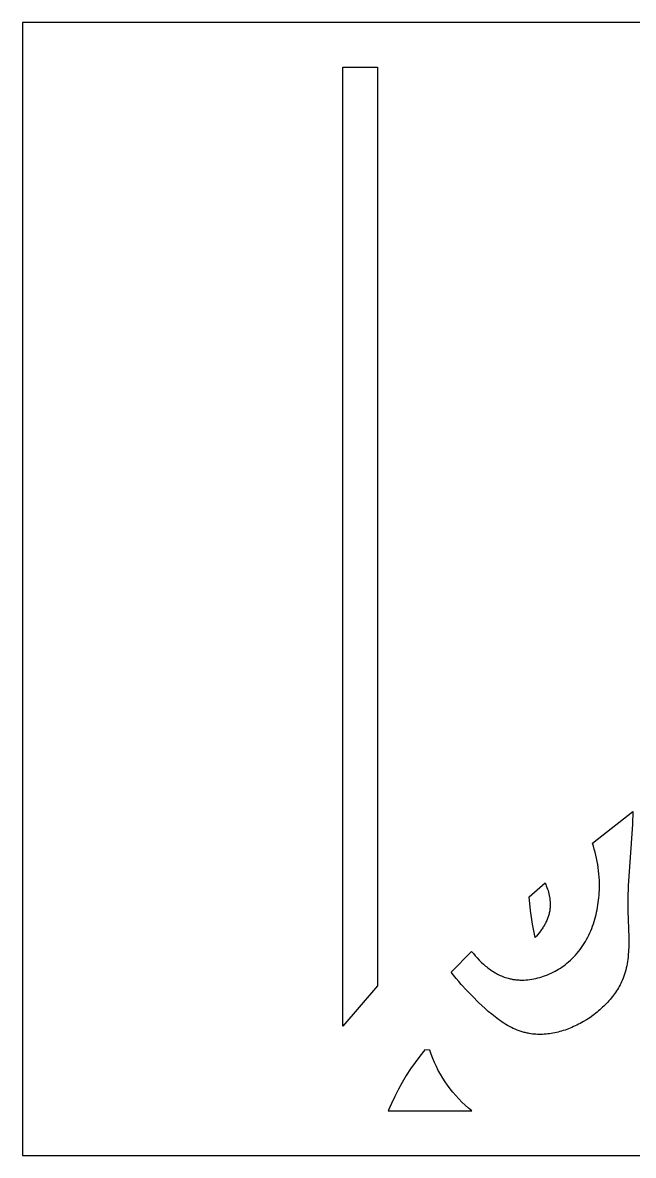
# Model space of a CAD drawing. Header units: millimetres. Extents: x 215 to 1844, y 1465 to 2065.
# Drawn here: x 215 to 539, y 1465 to 2065 of the extents above; entities that cross this region are included whole.
import ezdxf

# ---------------------------------------------------------------- set-up
doc = ezdxf.new("R2010")
doc.units = ezdxf.units.MM
doc.layers.add('Layer 01', color=12, linetype='Continuous', true_color=0xde0000)

msp = doc.modelspace()

# ---------------------------------------------------------------- linework, layer by layer
at = {"layer": 'Layer 01'}
for p, q in [((215.34, 2064.79), (215.34, 1464.76)), ((1844.41, 2064.79), (215.34, 2064.79)), ((384.9, 1533.15), (384.9, 2041.2)), ((384.9, 2041.2), (403.37, 2041.2)), ((403.37, 2041.2), (403.37, 1554.56)), ((517.09, 1630.11), (538.61, 1646.82)), ((538.61, 1646.82), (538.31, 1640.26)), ((538.31, 1640.26), (536.07, 1607.57)), ((517.61, 1628.53), (517.09, 1630.11)), ((518.1, 1626.94), (517.61, 1628.53)), ((518.55, 1625.34), (518.1, 1626.94)), ((518.95, 1623.73), (518.55, 1625.34)), ((519.32, 1622.11), (518.95, 1623.73)), ((519.65, 1620.48), (519.32, 1622.11)), ((519.95, 1618.84), (519.65, 1620.48)), ((520.2, 1617.19), (519.95, 1618.84)), ((520.41, 1615.54), (520.2, 1617.19)), ((520.58, 1613.87), (520.41, 1615.54)), ((483.63, 1601.68), (492.01, 1609.1)), ((492.01, 1609.1), (492.37, 1608.31)), ((492.37, 1608.31), (492.71, 1607.5)), ((520.7, 1612.2), (520.58, 1613.87)), ((520.79, 1610.53), (520.7, 1612.2)), ((520.84, 1608.85), (520.79, 1610.53)), ((520.84, 1607.16), (520.84, 1608.85)), ((492.71, 1607.5), (493.03, 1606.67)), ((493.03, 1606.67), (493.33, 1605.84)), ((493.33, 1605.84), (493.6, 1605)), ((493.6, 1605), (493.84, 1604.15)), ((493.84, 1604.15), (494.06, 1603.29)), ((494.06, 1603.29), (494.26, 1602.42)), ((494.26, 1602.42), (494.42, 1601.55)), ((520.53, 1601.22), (520.64, 1602.5)), ((520.64, 1602.5), (520.73, 1603.77)), ((520.73, 1603.77), (520.81, 1605.47)), ((520.81, 1605.47), (520.84, 1607.16)), ((536.07, 1607.57), (535.88, 1600.96)), ((484.41, 1594.47), (483.63, 1601.68)), ((494.42, 1601.55), (494.49, 1601.11)), ((494.49, 1601.11), (494.55, 1600.68)), ((494.55, 1600.68), (494.61, 1600.24)), ((494.61, 1600.24), (494.65, 1599.8)), ((494.65, 1599.8), (494.69, 1599.36)), ((494.71, 1596.29), (494.68, 1595.85)), ((494.69, 1599.36), (494.72, 1598.92)), ((494.74, 1596.73), (494.71, 1596.29)), ((494.72, 1598.92), (494.74, 1598.48)), ((494.74, 1598.48), (494.75, 1598.04)), ((494.75, 1597.16), (494.74, 1596.73)), ((494.75, 1598.04), (494.76, 1597.6)), ((494.76, 1597.6), (494.75, 1597.16)), ((519.6, 1594.85), (519.83, 1596.12)), ((519.83, 1596.12), (520.04, 1597.39)), ((520.04, 1597.39), (520.23, 1598.66)), ((520.23, 1598.66), (520.39, 1599.94)), ((520.39, 1599.94), (520.53, 1601.22)), ((535.88, 1600.96), (535.85, 1597.63)), ((535.85, 1597.63), (535.89, 1594.29)), ((485.44, 1587.3), (484.41, 1594.47)), ((493.31, 1590.16), (493.11, 1589.65)), ((493.5, 1590.68), (493.31, 1590.16)), ((493.68, 1591.19), (493.5, 1590.68)), ((493.85, 1591.71), (493.68, 1591.19)), ((494, 1592.23), (493.85, 1591.71)), ((494.14, 1592.76), (494, 1592.23)), ((494.27, 1593.28), (494.14, 1592.76)), ((494.38, 1593.81), (494.27, 1593.28)), ((494.48, 1594.34), (494.38, 1593.81)), ((494.56, 1594.88), (494.48, 1594.34)), ((494.63, 1595.41), (494.56, 1594.88)), ((494.68, 1595.85), (494.63, 1595.41)), ((518.38, 1589.83), (518.73, 1591.08)), ((518.73, 1591.08), (519.04, 1592.33)), ((519.04, 1592.33), (519.33, 1593.58)), ((519.33, 1593.58), (519.6, 1594.85)), ((535.89, 1594.29), (536.37, 1580.13)), ((486.72, 1580.16), (485.44, 1587.3)), ((490.2, 1584.36), (489.88, 1583.91)), ((490.51, 1584.81), (490.2, 1584.36)), ((490.81, 1585.27), (490.51, 1584.81)), ((491.1, 1585.74), (490.81, 1585.27)), ((491.39, 1586.21), (491.1, 1585.74)), ((491.67, 1586.69), (491.39, 1586.21)), ((491.93, 1587.17), (491.67, 1586.69)), ((492.19, 1587.66), (491.93, 1587.17)), ((492.44, 1588.15), (492.19, 1587.66)), ((492.67, 1588.65), (492.44, 1588.15)), ((492.9, 1589.15), (492.67, 1588.65)), ((493.11, 1589.65), (492.9, 1589.15)), ((516.25, 1583.77), (516.74, 1584.96)), ((516.74, 1584.96), (517.19, 1586.16)), ((517.19, 1586.16), (517.61, 1587.37)), ((517.61, 1587.37), (518.01, 1588.6)), ((518.01, 1588.6), (518.38, 1589.83)), ((487.46, 1580.94), (486.72, 1580.16)), ((488.18, 1581.75), (487.46, 1580.94)), ((488.88, 1582.6), (488.18, 1581.75)), ((489.55, 1583.46), (488.88, 1582.6)), ((489.88, 1583.91), (489.55, 1583.46)), ((513.41, 1578.04), (514.04, 1579.15)), ((514.04, 1579.15), (514.64, 1580.28)), ((514.64, 1580.28), (515.2, 1581.43)), ((515.2, 1581.43), (515.74, 1582.59)), ((515.74, 1582.59), (516.25, 1583.77)), ((536.37, 1580.13), (536.39, 1577.78)), ((442.33, 1561.85), (453.12, 1572.81)), ((453.12, 1572.81), (454.06, 1571.63)), ((509.01, 1571.78), (509.82, 1572.77)), ((509.82, 1572.77), (510.6, 1573.78)), ((510.6, 1573.78), (511.35, 1574.81)), ((511.35, 1574.81), (512.07, 1575.87)), ((512.07, 1575.87), (512.76, 1576.95)), ((512.76, 1576.95), (513.41, 1578.04)), ((536.27, 1573.12), (536.1, 1570.81)), ((536.36, 1575.44), (536.27, 1573.12)), ((536.39, 1577.78), (536.36, 1575.44)), ((454.06, 1571.63), (455.04, 1570.46)), ((455.04, 1570.46), (456.07, 1569.32)), ((456.07, 1569.32), (457.13, 1568.2)), ((457.13, 1568.2), (458.24, 1567.12)), ((458.24, 1567.12), (459.38, 1566.07)), ((502.8, 1565.85), (503.65, 1566.52)), ((503.65, 1566.52), (504.48, 1567.21)), ((504.48, 1567.21), (505.45, 1568.07)), ((505.45, 1568.07), (506.39, 1568.96)), ((506.39, 1568.96), (507.3, 1569.87)), ((507.3, 1569.87), (508.17, 1570.81)), ((508.17, 1570.81), (509.01, 1571.78)), ((535.5, 1566.26), (535.29, 1565.13)), ((535.69, 1567.39), (535.5, 1566.26)), ((535.85, 1568.52), (535.69, 1567.39)), ((535.99, 1569.67), (535.85, 1568.52)), ((536.1, 1570.81), (535.99, 1569.67)), ((443.62, 1560.17), (442.33, 1561.85)), ((444.94, 1558.51), (443.62, 1560.17)), ((459.38, 1566.07), (459.96, 1565.55)), ((459.96, 1565.55), (460.55, 1565.06)), ((460.55, 1565.06), (461.15, 1564.57)), ((461.15, 1564.57), (461.76, 1564.09)), ((461.76, 1564.09), (462.38, 1563.63)), ((462.38, 1563.63), (463, 1563.17)), ((463, 1563.17), (463.63, 1562.74)), ((463.63, 1562.74), (464.27, 1562.31)), ((464.27, 1562.31), (464.92, 1561.9)), ((464.92, 1561.9), (465.58, 1561.51)), ((465.58, 1561.51), (466.24, 1561.13)), ((466.24, 1561.13), (466.91, 1560.77)), ((466.91, 1560.77), (467.59, 1560.43)), ((467.59, 1560.43), (468.28, 1560.1)), ((468.28, 1560.1), (468.97, 1559.79)), ((492.33, 1560.03), (493.35, 1560.43)), ((493.35, 1560.43), (494.35, 1560.86)), ((494.35, 1560.86), (495.35, 1561.31)), ((495.35, 1561.31), (496.33, 1561.79)), ((496.33, 1561.79), (497.31, 1562.3)), ((497.31, 1562.3), (498.26, 1562.84)), ((498.26, 1562.84), (499.2, 1563.39)), ((499.2, 1563.39), (500.13, 1563.97)), ((500.13, 1563.97), (501.04, 1564.58)), ((501.04, 1564.58), (501.93, 1565.21)), ((501.93, 1565.21), (502.8, 1565.85)), ((534.14, 1560.7), (533.77, 1559.62)), ((534.47, 1561.8), (534.14, 1560.7)), ((534.78, 1562.9), (534.47, 1561.8)), ((535.05, 1564.02), (534.78, 1562.9)), ((535.29, 1565.13), (535.05, 1564.02)), ((403.37, 1554.56), (384.9, 1533.15)), ((446.3, 1556.9), (444.94, 1558.51)), ((447.69, 1555.3), (446.3, 1556.9)), ((450.57, 1552.17), (447.69, 1555.3)), ((468.97, 1559.79), (469.67, 1559.5)), ((469.67, 1559.5), (470.37, 1559.23)), ((470.37, 1559.23), (471.08, 1558.98)), ((471.08, 1558.98), (471.8, 1558.75)), ((471.8, 1558.75), (472.52, 1558.55)), ((472.52, 1558.55), (473.02, 1558.42)), ((473.02, 1558.42), (473.53, 1558.3)), ((473.53, 1558.3), (474.03, 1558.18)), ((474.03, 1558.18), (474.54, 1558.08)), ((474.54, 1558.08), (475.05, 1557.99)), ((475.05, 1557.99), (475.57, 1557.91)), ((475.57, 1557.91), (476.08, 1557.84)), ((476.08, 1557.84), (476.6, 1557.78)), ((476.6, 1557.78), (477.12, 1557.73)), ((477.12, 1557.73), (477.64, 1557.69)), ((477.64, 1557.69), (478.16, 1557.65)), ((478.16, 1557.65), (478.68, 1557.63)), ((478.68, 1557.63), (479.21, 1557.62)), ((479.21, 1557.62), (479.73, 1557.61)), ((479.73, 1557.61), (480.79, 1557.63)), ((480.79, 1557.63), (481.84, 1557.68)), ((481.84, 1557.68), (482.9, 1557.77)), ((482.9, 1557.77), (483.96, 1557.89)), ((483.96, 1557.89), (485.02, 1558.05)), ((485.02, 1558.05), (486.07, 1558.24)), ((486.07, 1558.24), (487.13, 1558.46)), ((487.13, 1558.46), (488.18, 1558.71)), ((488.18, 1558.71), (489.23, 1558.99)), ((489.23, 1558.99), (490.27, 1559.31)), ((490.27, 1559.31), (491.3, 1559.65)), ((491.3, 1559.65), (492.33, 1560.03)), ((531.31, 1554.23), (530.86, 1553.44)), ((531.75, 1555.03), (531.31, 1554.23)), ((532.16, 1555.83), (531.75, 1555.03)), ((532.55, 1556.65), (532.16, 1555.83)), ((532.91, 1557.46), (532.55, 1556.65)), ((533.36, 1558.54), (532.91, 1557.46)), ((533.77, 1559.62), (533.36, 1558.54)), ((453.57, 1549.07), (450.57, 1552.17)), ((456.84, 1545.79), (453.57, 1549.07)), ((527.13, 1548.09), (526.52, 1547.36)), ((527.72, 1548.83), (527.13, 1548.09)), ((528.29, 1549.58), (527.72, 1548.83)), ((528.84, 1550.33), (528.29, 1549.58)), ((529.37, 1551.1), (528.84, 1550.33)), ((529.89, 1551.87), (529.37, 1551.1)), ((530.38, 1552.65), (529.89, 1551.87)), ((530.86, 1553.44), (530.38, 1552.65)), ((460.24, 1542.58), (456.84, 1545.79)), ((461.99, 1541.02), (460.24, 1542.58)), ((521.84, 1542.52), (521.11, 1541.88)), ((522.55, 1543.18), (521.84, 1542.52)), ((523.25, 1543.85), (522.55, 1543.18)), ((523.94, 1544.53), (523.25, 1543.85)), ((524.61, 1545.23), (523.94, 1544.53)), ((525.26, 1545.93), (524.61, 1545.23)), ((525.9, 1546.64), (525.26, 1545.93)), ((526.52, 1547.36), (525.9, 1546.64)), ((463.77, 1539.51), (461.99, 1541.02)), ((465.58, 1538.06), (463.77, 1539.51)), ((467.43, 1536.68), (465.58, 1538.06)), ((468.37, 1536.01), (467.43, 1536.68)), ((514.03, 1536.62), (512.35, 1535.6)), ((515.68, 1537.69), (514.03, 1536.62)), ((517.29, 1538.82), (515.68, 1537.69)), ((518.07, 1539.41), (517.29, 1538.82)), ((518.85, 1540.01), (518.07, 1539.41)), ((519.62, 1540.62), (518.85, 1540.01)), ((520.37, 1541.24), (519.62, 1540.62)), ((521.11, 1541.88), (520.37, 1541.24)), ((469.32, 1535.37), (468.37, 1536.01)), ((470.27, 1534.75), (469.32, 1535.37)), ((471.24, 1534.15), (470.27, 1534.75)), ((472.21, 1533.58), (471.24, 1534.15)), ((473.2, 1533.04), (472.21, 1533.58)), ((474.2, 1532.52), (473.2, 1533.04)), ((475.2, 1532.03), (474.2, 1532.52)), ((476.22, 1531.57), (475.2, 1532.03)), ((477.24, 1531.14), (476.22, 1531.57)), ((478.28, 1530.74), (477.24, 1531.14)), ((479.33, 1530.38), (478.28, 1530.74)), ((480.39, 1530.05), (479.33, 1530.38)), ((498.96, 1530.09), (498.05, 1529.87)), ((499.88, 1530.33), (498.96, 1530.09)), ((500.79, 1530.59), (499.88, 1530.33)), ((501.71, 1530.87), (500.79, 1530.59)), ((502.62, 1531.16), (501.71, 1530.87)), ((503.53, 1531.48), (502.62, 1531.16)), ((504.43, 1531.82), (503.53, 1531.48)), ((505.33, 1532.17), (504.43, 1531.82)), ((506.23, 1532.54), (505.33, 1532.17)), ((507.12, 1532.93), (506.23, 1532.54)), ((508.01, 1533.33), (507.12, 1532.93)), ((508.89, 1533.75), (508.01, 1533.33)), ((509.76, 1534.19), (508.89, 1533.75)), ((510.63, 1534.65), (509.76, 1534.19)), ((511.49, 1535.12), (510.63, 1534.65)), ((512.35, 1535.6), (511.49, 1535.12)), ((480.92, 1529.9), (480.39, 1530.05)), ((481.46, 1529.76), (480.92, 1529.9)), ((481.99, 1529.63), (481.46, 1529.76)), ((482.54, 1529.51), (481.99, 1529.63)), ((483.08, 1529.4), (482.54, 1529.51)), ((483.63, 1529.3), (483.08, 1529.4)), ((484.49, 1529.16), (483.63, 1529.3)), ((485.37, 1529.04), (484.49, 1529.16)), ((486.25, 1528.95), (485.37, 1529.04)), ((487.14, 1528.89), (486.25, 1528.95)), ((488.03, 1528.84), (487.14, 1528.89)), ((488.93, 1528.83), (488.03, 1528.84)), ((489.83, 1528.83), (488.93, 1528.83)), ((490.73, 1528.86), (489.83, 1528.83)), ((491.64, 1528.91), (490.73, 1528.86)), ((492.55, 1528.98), (491.64, 1528.91)), ((493.46, 1529.07), (492.55, 1528.98)), ((494.38, 1529.19), (493.46, 1529.07)), ((495.29, 1529.33), (494.38, 1529.19)), ((496.21, 1529.49), (495.29, 1529.33)), ((497.13, 1529.67), (496.21, 1529.49)), ((498.05, 1529.87), (497.13, 1529.67)), ((428.3, 1520.67), (425.69, 1517.37)), ((430.96, 1520.49), (428.3, 1520.67)), ((431.72, 1518.29), (430.96, 1520.49)), ((432.56, 1516.11), (431.72, 1518.29)), ((423.2, 1514), (420.81, 1510.54)), ((425.69, 1517.37), (423.2, 1514)), ((433.47, 1513.96), (432.56, 1516.11)), ((434.46, 1511.85), (433.47, 1513.96)), ((418.54, 1507.01), (416.38, 1503.41)), ((420.81, 1510.54), (418.54, 1507.01)), ((435.51, 1509.77), (434.46, 1511.85)), ((436.63, 1507.73), (435.51, 1509.77)), ((437.83, 1505.73), (436.63, 1507.73)), ((416.38, 1503.41), (414.35, 1499.74)), ((439.09, 1503.76), (437.83, 1505.73)), ((440.41, 1501.85), (439.09, 1503.76)), ((441.81, 1499.98), (440.41, 1501.85)), ((412.43, 1496), (410.64, 1492.2)), ((414.35, 1499.74), (412.43, 1496)), ((443.26, 1498.15), (441.81, 1499.98)), ((444.78, 1496.38), (443.26, 1498.15)), ((446.35, 1494.66), (444.78, 1496.38)), ((447.98, 1493), (446.35, 1494.66)), ((410.64, 1492.2), (408.97, 1488.35)), ((408.97, 1488.35), (453.2, 1488.35)), ((449.67, 1491.39), (447.98, 1493)), ((451.41, 1489.84), (449.67, 1491.39)), ((453.2, 1488.35), (451.41, 1489.84)), ((215.34, 1464.76), (1844.41, 1464.76))]:
    msp.add_line(p, q, dxfattribs=at)

doc.saveas('drawing.dxf')
